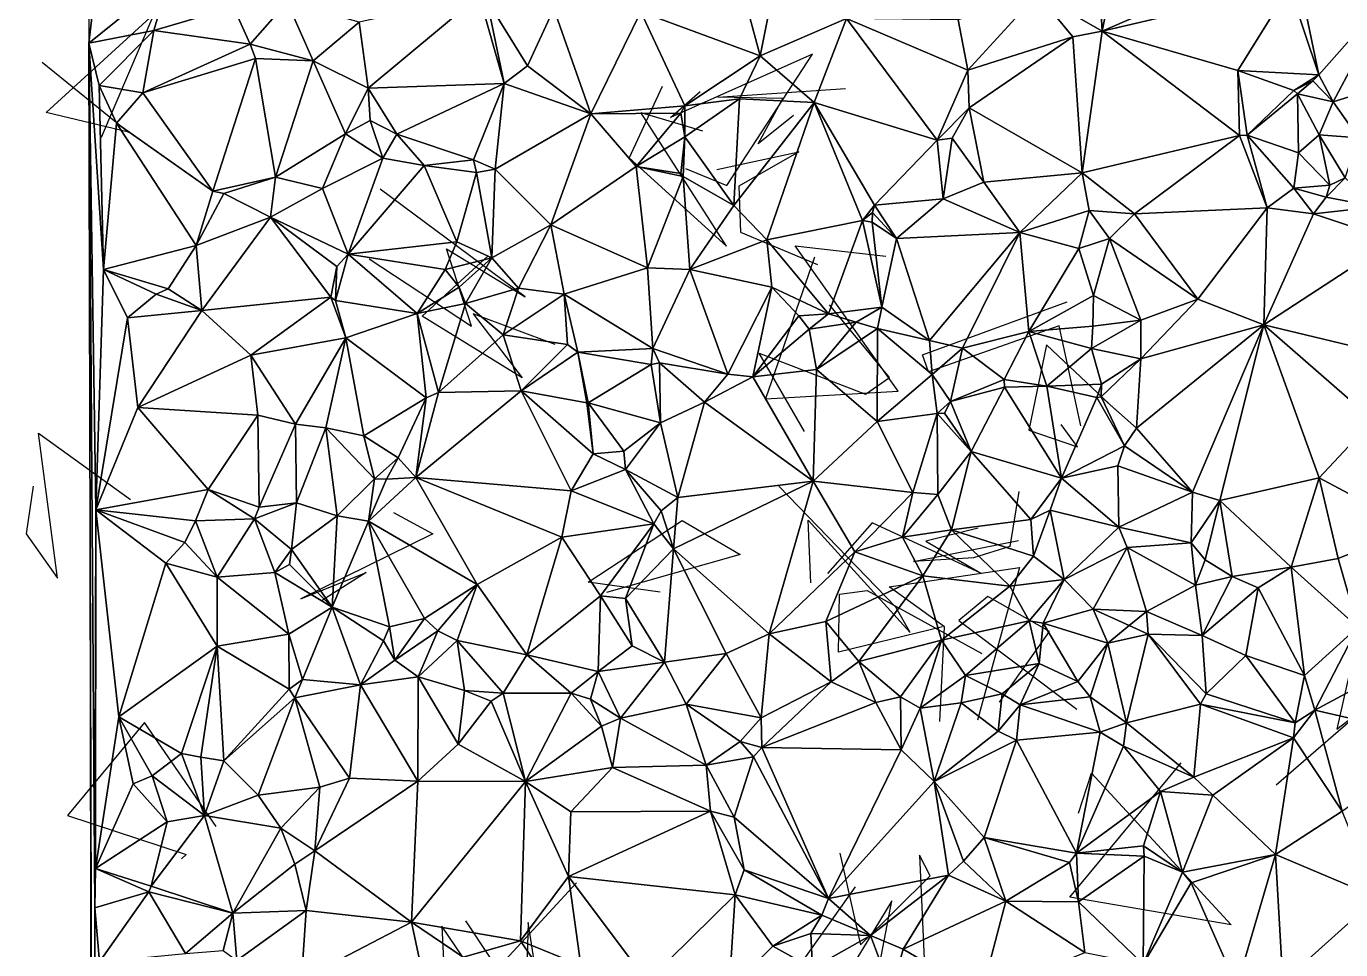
# Model space of a CAD drawing. Header units: metres. Extents: x -15.7 to 15.9, y -15.7 to 15.8.
# Drawn here: x -15.71 to -0.81, y -3.84 to 6.62 of the extents above; entities that cross this region are included whole.
import ezdxf

# ---------------------------------------------------------------- set-up
doc = ezdxf.new("R2010")
doc.units = ezdxf.units.M
doc.layers.add('CRACKS', color=1, linetype='Continuous')
doc.layers.add('STREET_MESH', color=7, linetype='Continuous')

msp = doc.modelspace()

# ---------------------------------------------------------------- linework, layer by layer
at = {"layer": 'CRACKS'}
for points in [[(-15.528, 6.218, 0.1), (-14.549, 5.426, 0.1), (-15.483, 5.649, 0.1), (-14.261, 6.762, 0.1), (-14.857, 5.365, 0.1)], [(-8.235, 5.013, 0.1), (-7.767, 4.82, 0.1), (-6.799, 6.31, 0.1), (-8.408, 5.59, 0.1), (-8.069, 5.886, 0.1)], [(-8.499, 5.941, 0.1), (-8.876, 5.134, 0.1), (-7.77, 4.132, 0.1), (-8.742, 5.647, 0.1), (-8.042, 5.44, 0.1)], [(-7.014, 5.615, 0.1), (-7.414, 5.291, 0.1), (-7.134, 5.805, 0.1), (-7.87, 5.82, 0.1), (-6.424, 5.92, 0.1)], [(-7.88, 5, 0.1), (-6.952, 5.202, 0.1), (-7.631, 4.811, 0.1), (-7.614, 4.293, 0.1), (-6.74, 3.926, 0.1)], [(-11.82, 3.988, 0.1), (-10.661, 3.225, 0.1), (-10.946, 4.104, 0.1), (-10.053, 3.559, 0.1), (-11.697, 4.78, 0.1)], [(-9.714, 3.02, 0.1), (-10.641, 3.365, 0.1), (-10.089, 2.643, 0.1), (-11.219, 3.34, 0.1), (-10.473, 4.025, 0.1)], [(-6.773, 4.008, 0.1), (-7.33, 2.403, 0.1), (-5.827, 2.491, 0.1), (-6.992, 4.137, 0.1), (-5.968, 4.021, 0.1)], [(-6.887, 2.035, 0.1), (-7.402, 2.92, 0.1), (-6.198, 2.457, 0.1), (-5.923, 2.647, 0.1), (-6.606, 3.47, 0.1)], [(-3.755, 2.096, 0.1), (-4.001, 3.231, 0.1), (-5.482, 2.709, 0.1), (-5.551, 2.901, 0.1), (-3.911, 3.502, 0.1)], [(-3.371, 2.285, 0.1), (-4.146, 3.014, 0.1), (-4.347, 2.05, 0.1), (-3.793, 1.859, 0.1), (-3.981, 2.111, 0.1)], [(-15.63, 1.415, 0.1), (-15.707, 0.876, 0.1), (-15.353, 0.373, 0.1), (-15.568, 2.014, 0.1), (-14.527, 1.264, 0.1)], [(-6.815, 0.321, 0.1), (-6.848, 1.03, 0.1), (-5.691, -0.244, 0.1), (-5.854, 0.043, 0.1), (-7.179, 1.415, 0.1)], [(-4.458, 1.352, 0.1), (-4.561, 0.732, 0.1), (-4.973, 0.603, 0.1), (-5.651, 0.56, 0.1), (-4.461, 0.798, 0.1)], [(-11.546, 1.117, 0.1), (-11.099, 0.874, 0.1), (-12.597, 0.139, 0.1), (-11.856, 0.436, 0.1), (-12.351, 0.122, 0.1)], [(-8.524, 0.212, 0.1), (-9.339, 0.327, 0.1), (-8.274, 1.026, 0.1), (-7.616, 0.64, 0.1), (-9.131, 0.21, 0.1)], [(-4.921, 0.939, 0.1), (-5.512, 0.792, 0.1), (-4.883, 0.426, 0.1), (-6.122, 0.998, 0.1), (-6.629, 0.425, 0.1)], [(-5.355, -1.25, 0.1), (-5.303, -0.178, 0.1), (-5.929, 0.273, 0.1), (-4.453, 0.494, 0.1), (-4.927, -1.237, 0.1)], [(-5.325, -0.181, 0.1), (-6.502, -0.467, 0.1), (-6.493, 0.189, 0.1), (-6.177, 0.234, 0.1), (-4.877, -0.48, 0.1)], [(-4.677, -1.031, 0.1), (-4.113, -0.233, 0.1), (-4.809, 0.166, 0.1), (-5.137, -0.107, 0.1), (-3.801, -1.112, 0.1)], [(-0.411, -2.435, 0.1), (-0.677, -0.551, 0.1), (-0.854, -1.337, 0.1), (-0.446, -1.026, 0.1), (-1.542, -1.974, 0.1)], [(-13.554, -2.443, 0.1), (-14.367, -1.264, 0.1), (-15.239, -2.318, 0.1), (-13.895, -2.76, 0.1), (-13.949, -2.807, 0.1)], [(-3.782, -2.29, 0.1), (-3.636, -1.837, 0.1), (-2.052, -3.557, 0.1), (-3.882, -3.24, 0.1), (-2.619, -1.721, 0.1)], [(-6.486, -2.743, 0.1), (-6.255, -3.783, 0.1), (-5.465, -3.001, 0.1), (-5.586, -2.765, 0.1), (-5.508, -4.445, 0.1)], [(-9.809, -4.88, 0.1), (-10.02, -3.528, 0.1), (-10.055, -4.692, 0.1), (-10.414, -4.099, 0.1), (-9.47, -3.079, 0.1)], [(-6.314, -3.125, 0.1), (-7.229, -4.414, 0.1), (-6.152, -4.605, 0.1), (-5.9, -3.282, 0.1), (-6.371, -4.062, 0.1)], [(-9.953, -5.113, 0.1), (-10.998, -3.569, 0.1), (-10.923, -5.111, 0.1), (-9.914, -4.734, 0.1), (-10.725, -3.511, 0.1)]]:
    msp.add_polyline3d(points, dxfattribs=at)
at = {"layer": 'STREET_MESH'}
for points in [[(-14.772, 8.362), (-14.992, 10.777), (-14.999, 6.432)], [(-14.088, 7.17), (-14.772, 8.362), (-14.999, 6.432)], [(-3.193, 8.158), (-3.583, 7.761), (-3.515, 6.567)], [(-1.445, 7.469), (-3.193, 8.158), (-3.515, 6.567)], [(-3.583, 7.761), (-4.248, 6.993), (-3.515, 6.567)], [(-1.391, 7.066), (-1.445, 7.469), (-3.515, 6.567)], [(-14.262, 6.577), (-14.088, 7.17), (-14.999, 6.432)], [(-14.262, 6.577), (-13.359, 6.842), (-14.088, 7.17)], [(-7.647, 7.245), (-8.743, 6.787), (-7.39, 6.29)], [(-7.214, 7.179), (-7.647, 7.245), (-7.39, 6.29)], [(-6.412, 6.712), (-7.214, 7.179), (-7.39, 6.29)], [(-1.059, 6.073), (-1.287, 7.168), (-1.391, 7.066)], [(-0.243, 6.999), (-1.287, 7.168), (-1.059, 6.073)], [(-1.979, 6.122), (-1.391, 7.066), (-3.515, 6.567)], [(-1.979, 6.122), (-1.059, 6.073), (-1.391, 7.066)], [(-12.751, 6.897), (-13.359, 6.842), (-13.168, 6.423)], [(-12.454, 6.231), (-12.751, 6.897), (-13.168, 6.423)], [(-11.933, 6.671), (-12.751, 6.897), (-12.454, 6.231)], [(-11.933, 6.671), (-11.833, 5.922), (-10.576, 6.972)], [(-11.833, 5.922), (-10.29, 5.975), (-10.576, 6.972)], [(-10.29, 5.975), (-10.489, 6.919), (-10.576, 6.972)], [(-9.727, 6.823), (-10.489, 6.919), (-10.027, 6.175)], [(-10.489, 6.919), (-10.29, 5.975), (-10.027, 6.175)], [(-5.148, 6.696), (-5.036, 6.127), (-4.248, 6.993)], [(-5.036, 6.127), (-3.846, 6.505), (-4.248, 6.993)], [(-4.248, 6.993), (-3.846, 6.505), (-3.515, 6.567)], [(-0.243, 6.999), (-1.059, 6.073), (-0.898, 5.767)], [(0.452, 6.191), (-0.243, 6.999), (-0.898, 5.767)], [(-13.359, 6.842), (-14.262, 6.577), (-13.168, 6.423)], [(-9.727, 6.823), (-10.027, 6.175), (-9.31, 5.633)], [(-8.743, 6.787), (-9.727, 6.823), (-9.31, 5.633)], [(-8.245, 5.723), (-8.743, 6.787), (-9.31, 5.633)], [(-8.743, 6.787), (-8.245, 5.723), (-7.39, 6.29)], [(-6.78, 5.759), (-6.412, 6.712), (-7.39, 6.29)], [(-6.412, 6.712), (-6.78, 5.759), (-5.386, 5.335)], [(-5.036, 6.127), (-6.412, 6.712), (-5.386, 5.335)], [(-5.036, 6.127), (-5.148, 6.696), (-6.412, 6.712)], [(-14.879, 5.954), (-14.262, 6.577), (-14.999, 6.432)], [(-14.262, 6.577), (-14.879, 5.954), (-14.387, 5.872)], [(-14.262, 6.577), (-14.387, 5.872), (-13.168, 6.423)], [(-11.833, 5.922), (-11.933, 6.671), (-12.454, 6.231)], [(-3.846, 6.505), (-3.741, 4.963), (-3.515, 6.567)], [(-3.741, 4.963), (-1.958, 5.387), (-3.515, 6.567)], [(-1.958, 5.387), (-1.979, 6.122), (-3.515, 6.567)], [(-14.93, -3.361), (-14.918, 1.148), (-14.999, 6.432)], [(-14.952, -10.479), (-14.93, -3.361), (-14.999, 6.432)], [(-14.959, -12.894), (-14.952, -10.479), (-14.999, 6.432)], [(-14.918, 1.148), (-14.833, 3.868), (-14.999, 6.432)], [(-14.833, 3.868), (-14.879, 5.954), (-14.999, 6.432)], [(-14.387, 5.872), (-13.109, 6.26), (-13.168, 6.423)], [(-13.109, 6.26), (-12.454, 6.231), (-13.168, 6.423)], [(-3.846, 6.505), (-5.036, 6.127), (-5.022, 5.702)], [(-3.741, 4.963), (-3.846, 6.505), (-5.022, 5.702)], [(-13.109, 6.26), (-14.387, 5.872), (-13.591, 4.757)], [(-12.883, 4.915), (-13.109, 6.26), (-13.591, 4.757)], [(-13.109, 6.26), (-12.883, 4.915), (-12.454, 6.231)], [(-8.245, 5.723), (-7.623, 5.803), (-7.39, 6.29)], [(-7.623, 5.803), (-6.78, 5.759), (-7.39, 6.29)], [(-12.883, 4.915), (-12.091, 5.405), (-12.454, 6.231)], [(-12.091, 5.405), (-11.833, 5.922), (-12.454, 6.231)], [(-10.027, 6.175), (-10.29, 5.975), (-9.31, 5.633)], [(-5.022, 5.702), (-5.036, 6.127), (-5.386, 5.335)], [(-1.059, 6.073), (-1.979, 6.122), (-1.342, 5.895)], [(-1.979, 6.122), (-1.873, 5.39), (-1.342, 5.895)], [(-1.958, 5.387), (-1.873, 5.39), (-1.979, 6.122)], [(-0.61, 5.36), (0.452, 6.191), (-0.898, 5.767)], [(-11.833, 5.922), (-11.509, 5.401), (-10.29, 5.975)], [(-11.509, 5.401), (-10.637, 5.112), (-10.29, 5.975)], [(-10.637, 5.112), (-10.394, 5.004), (-10.29, 5.975)], [(-10.29, 5.975), (-10.394, 5.004), (-9.31, 5.633)], [(-1.126, 6.006), (-1.059, 6.073), (-1.342, 5.895)], [(-1.302, 5.859), (-1.126, 6.006), (-1.342, 5.895)], [(-1.126, 6.006), (-1.302, 5.859), (-0.898, 5.767)], [(-1.059, 6.073), (-1.126, 6.006), (-0.898, 5.767)], [(-14.686, 5.528), (-14.879, 5.954), (-14.833, 3.868)], [(-14.879, 5.954), (-14.686, 5.528), (-14.387, 5.872)], [(-14.387, 5.872), (-14.686, 5.528), (-13.591, 4.757)], [(-11.833, 5.922), (-12.091, 5.405), (-11.811, 5.555)], [(-11.509, 5.401), (-11.833, 5.922), (-11.811, 5.555)], [(-1.873, 5.39), (-1.302, 5.859), (-1.342, 5.895)], [(-1.302, 5.859), (-1.873, 5.39), (-1.288, 5.191)], [(-1.056, 5.395), (-1.302, 5.859), (-1.288, 5.191)], [(-1.302, 5.859), (-1.056, 5.395), (-0.898, 5.767)], [(-8.288, 5.64), (-8.245, 5.723), (-9.31, 5.633)], [(-8.288, 5.64), (-8.244, 5.37), (-8.245, 5.723)], [(-8.244, 5.37), (-7.623, 5.803), (-8.245, 5.723)], [(-7.623, 5.803), (-8.244, 5.37), (-7.687, 4.592)], [(-6.78, 5.759), (-7.623, 5.803), (-7.687, 4.592)], [(-7.315, 4.205), (-6.78, 5.759), (-7.687, 4.592)], [(-6.232, 4.425), (-6.78, 5.759), (-7.315, 4.205)], [(-6.78, 5.759), (-6.095, 4.596), (-5.386, 5.335)], [(-6.232, 4.425), (-6.095, 4.596), (-6.78, 5.759)], [(-5.215, 5.356), (-5.022, 5.702), (-5.386, 5.335)], [(-5.215, 5.356), (-4.854, 4.857), (-5.022, 5.702)], [(-4.854, 4.857), (-3.741, 4.963), (-5.022, 5.702)], [(-1.056, 5.395), (-0.61, 5.36), (-0.898, 5.767)], [(-13.781, 4.139), (-14.686, 5.528), (-14.833, 3.868)], [(-14.686, 5.528), (-13.781, 4.139), (-13.591, 4.757)], [(-12.091, 5.405), (-11.666, 5.131), (-11.811, 5.555)], [(-11.666, 5.131), (-11.509, 5.401), (-11.811, 5.555)], [(-10.394, 5.004), (-9.762, 4.374), (-9.31, 5.633)], [(-9.762, 4.374), (-8.797, 5.036), (-9.31, 5.633)], [(-8.797, 5.036), (-8.288, 5.64), (-9.31, 5.633)], [(-8.244, 5.37), (-8.288, 5.64), (-8.797, 5.036)], [(-12.883, 4.915), (-12.35, 4.785), (-12.091, 5.405)], [(-12.091, 5.405), (-12.35, 4.785), (-11.666, 5.131)], [(-11.198, 5.048), (-11.509, 5.401), (-11.666, 5.131)], [(-11.198, 5.048), (-10.637, 5.112), (-11.509, 5.401)], [(-8.244, 5.37), (-8.797, 5.036), (-8.291, 4.958)], [(-8.261, 4.923), (-8.244, 5.37), (-8.291, 4.958)], [(-8.244, 5.37), (-8.261, 4.923), (-7.687, 4.592)], [(-1.958, 5.387), (-3.741, 4.963), (-3.149, 4.501)], [(-1.958, 5.387), (-3.149, 4.501), (-1.646, 4.568)], [(-1.873, 5.39), (-1.958, 5.387), (-1.646, 4.568)], [(-1.873, 5.39), (-1.646, 4.568), (-1.343, 4.791)], [(-1.873, 5.39), (-1.343, 4.791), (-1.288, 5.191)], [(-0.935, 4.823), (-1.056, 5.395), (-1.288, 5.191)], [(-1.056, 5.395), (-0.935, 4.823), (-0.759, 4.906)], [(-0.61, 5.36), (-1.056, 5.395), (-0.759, 4.906)], [(-6.095, 4.596), (-5.316, 4.669), (-5.386, 5.335)], [(-5.316, 4.669), (-5.215, 5.356), (-5.386, 5.335)], [(-4.854, 4.857), (-5.215, 5.356), (-5.316, 4.669)], [(-12.35, 4.785), (-12.058, 4.041), (-11.666, 5.131)], [(-12.058, 4.041), (-11.198, 5.048), (-11.666, 5.131)], [(-10.605, 4.969), (-10.637, 5.112), (-11.198, 5.048)], [(-10.605, 4.969), (-10.394, 5.004), (-10.637, 5.112)], [(-1.343, 4.791), (-0.935, 4.823), (-1.288, 5.191)], [(-10.827, 4.183), (-11.198, 5.048), (-12.058, 4.041)], [(-10.605, 4.969), (-11.198, 5.048), (-10.827, 4.183)], [(-10.431, 4.001), (-10.605, 4.969), (-10.827, 4.183)], [(-10.394, 5.004), (-10.605, 4.969), (-10.431, 4.001)], [(-10.394, 5.004), (-10.431, 4.001), (-9.762, 4.374)], [(-8.667, 3.886), (-8.797, 5.036), (-9.762, 4.374)], [(-8.797, 5.036), (-8.261, 4.923), (-8.291, 4.958)], [(-8.667, 3.886), (-8.261, 4.923), (-8.797, 5.036)], [(-8.261, 4.923), (-8.667, 3.886), (-8.189, 3.868)], [(-8.261, 4.923), (-8.189, 3.868), (-7.687, 4.592)], [(-4.448, 4.289), (-3.741, 4.963), (-4.854, 4.857)], [(-4.448, 4.289), (-3.663, 4.539), (-3.741, 4.963)], [(-3.741, 4.963), (-3.663, 4.539), (-3.149, 4.501)], [(-13.47, 4.728), (-12.883, 4.915), (-13.591, 4.757)], [(-12.883, 4.915), (-13.47, 4.728), (-12.941, 4.463)], [(-12.35, 4.785), (-12.883, 4.915), (-12.941, 4.463)], [(-12.058, 4.041), (-12.35, 4.785), (-12.941, 4.463)], [(-4.448, 4.289), (-4.854, 4.857), (-5.316, 4.669)], [(-1.646, 4.568), (-1.119, 4.501), (-1.343, 4.791)], [(-0.976, 4.688), (-0.935, 4.823), (-1.343, 4.791)], [(-1.119, 4.501), (-0.976, 4.688), (-1.343, 4.791)], [(-0.759, 4.906), (-0.976, 4.688), (-0.405, 4.58)], [(-0.935, 4.823), (-0.976, 4.688), (-0.759, 4.906)], [(-13.781, 4.139), (-13.47, 4.728), (-13.591, 4.757)], [(-13.47, 4.728), (-13.781, 4.139), (-12.941, 4.463)], [(-5.316, 4.669), (-6.095, 4.596), (-5.845, 4.221)], [(-4.448, 4.289), (-5.316, 4.669), (-5.845, 4.221)], [(-0.976, 4.688), (-1.119, 4.501), (-0.405, 4.58)], [(-8.189, 3.868), (-7.315, 4.205), (-7.687, 4.592)], [(-6.119, 4.515), (-6.095, 4.596), (-6.232, 4.425)], [(-6.121, 4.405), (-6.119, 4.515), (-6.232, 4.425)], [(-6.119, 4.515), (-6.121, 4.405), (-5.845, 4.221)], [(-6.095, 4.596), (-6.119, 4.515), (-5.845, 4.221)], [(-3.663, 4.539), (-4.448, 4.289), (-3.779, 4.107)], [(-3.431, 4.22), (-3.663, 4.539), (-3.779, 4.107)], [(-3.663, 4.539), (-3.431, 4.22), (-3.149, 4.501)], [(-3.149, 4.501), (-3.431, 4.22), (-2.432, 3.533)], [(-1.646, 4.568), (-3.149, 4.501), (-2.432, 3.533)], [(-1.646, 4.568), (-2.432, 3.533), (-1.682, 3.242)], [(-1.119, 4.501), (-1.646, 4.568), (-1.682, 3.242)], [(-0.218, 4.197), (-1.119, 4.501), (-1.682, 3.242)], [(-1.119, 4.501), (-0.218, 4.197), (-0.405, 4.58)], [(-13.781, 4.139), (-13.719, 3.405), (-12.941, 4.463)], [(-13.719, 3.405), (-12.256, 3.555), (-12.941, 4.463)], [(-12.256, 3.555), (-12.188, 3.902), (-12.941, 4.463)], [(-12.188, 3.902), (-12.058, 4.041), (-12.941, 4.463)], [(-10.431, 4.001), (-10.13, 3.657), (-9.762, 4.374)], [(-10.13, 3.657), (-9.613, 3.59), (-9.762, 4.374)], [(-9.613, 3.59), (-8.667, 3.886), (-9.762, 4.374)], [(-6.232, 4.425), (-7.315, 4.205), (-6.617, 3.365)], [(-6.013, 3.443), (-6.232, 4.425), (-6.617, 3.365)], [(-6.013, 3.443), (-6.121, 4.405), (-6.232, 4.425)], [(-6.121, 4.405), (-6.013, 3.443), (-5.845, 4.221)], [(-10.961, 3.867), (-10.827, 4.183), (-12.058, 4.041)], [(-10.961, 3.867), (-10.431, 4.001), (-10.827, 4.183)], [(-7.257, 3.668), (-7.315, 4.205), (-8.189, 3.868)], [(-7.315, 4.205), (-7.257, 3.668), (-6.617, 3.365)], [(-5.845, 4.221), (-6.013, 3.443), (-5.472, 3.063)], [(-4.448, 4.289), (-5.845, 4.221), (-5.472, 3.063)], [(-5.098, 2.977), (-4.448, 4.289), (-5.472, 3.063)], [(-4.345, 3.167), (-4.448, 4.289), (-5.098, 2.977)], [(-4.448, 4.289), (-4.345, 3.167), (-3.779, 4.107)], [(-3.613, 3.574), (-3.431, 4.22), (-3.779, 4.107)], [(-3.431, 4.22), (-3.613, 3.574), (-3.077, 3.296)], [(-3.431, 4.22), (-3.077, 3.296), (-2.432, 3.533)], [(-0.234, 2.894), (-0.218, 4.197), (-1.682, 3.242)], [(-14.099, 3.65), (-13.781, 4.139), (-14.833, 3.868)], [(-13.719, 3.405), (-13.781, 4.139), (-14.099, 3.65)], [(-11.277, 3.372), (-12.058, 4.041), (-12.204, 3.517)], [(-12.058, 4.041), (-12.188, 3.902), (-12.204, 3.517)], [(-10.961, 3.867), (-12.058, 4.041), (-11.277, 3.372)], [(-4.345, 3.167), (-3.613, 3.574), (-3.779, 4.107)], [(-12.188, 3.902), (-12.256, 3.555), (-12.204, 3.517)], [(-10.802, 3.668), (-10.431, 4.001), (-10.961, 3.867)], [(-10.431, 4.001), (-10.802, 3.668), (-10.73, 3.483)], [(-10.431, 4.001), (-10.73, 3.483), (-10.13, 3.657)], [(-8.667, 3.886), (-9.613, 3.59), (-8.607, 2.973)], [(-8.189, 3.868), (-8.667, 3.886), (-8.607, 2.973)], [(-14.559, 3.32), (-14.833, 3.868), (-14.918, 1.148)], [(-14.234, 3.588), (-14.099, 3.65), (-14.833, 3.868)], [(-14.559, 3.32), (-14.234, 3.588), (-14.833, 3.868)], [(-10.802, 3.668), (-10.961, 3.867), (-11.277, 3.372)], [(-7.758, 2.683), (-8.189, 3.868), (-8.607, 2.973)], [(-7.758, 2.683), (-7.257, 3.668), (-8.189, 3.868)], [(-14.234, 3.588), (-14.559, 3.32), (-13.719, 3.405)], [(-14.234, 3.588), (-13.719, 3.405), (-14.099, 3.65)], [(-10.73, 3.483), (-10.802, 3.668), (-11.277, 3.372)], [(-10.13, 3.657), (-10.73, 3.483), (-10.302, 3.13)], [(-9.613, 3.59), (-10.13, 3.657), (-10.302, 3.13)], [(-9.573, 3.019), (-9.613, 3.59), (-10.302, 3.13)], [(-9.613, 3.59), (-9.458, 2.933), (-8.607, 2.973)], [(-9.573, 3.019), (-9.458, 2.933), (-9.613, 3.59)], [(-7.257, 3.668), (-7.758, 2.683), (-7.472, 2.654)], [(-6.953, 3.344), (-7.257, 3.668), (-7.472, 2.654)], [(-7.257, 3.668), (-6.953, 3.344), (-6.617, 3.365)], [(-12.256, 3.555), (-13.719, 3.405), (-13.162, 2.898)], [(-12.087, 3.093), (-12.256, 3.555), (-13.162, 2.898)], [(-12.256, 3.555), (-12.087, 3.093), (-12.204, 3.517)], [(-12.087, 3.093), (-11.277, 3.372), (-12.204, 3.517)], [(-11.034, 2.476), (-10.73, 3.483), (-11.277, 3.372)], [(-10.73, 3.483), (-11.034, 2.476), (-10.302, 3.13)], [(-6.302, 3.273), (-6.013, 3.443), (-6.617, 3.365)], [(-6.013, 3.443), (-6.302, 3.273), (-6.062, 3.2)], [(-6.013, 3.443), (-6.062, 3.2), (-5.472, 3.063)], [(-3.613, 3.574), (-4.345, 3.167), (-3.621, 3.228)], [(-3.077, 3.296), (-3.613, 3.574), (-3.621, 3.228)], [(-2.432, 3.533), (-3.078, 2.855), (-1.682, 3.242)], [(-2.432, 3.533), (-3.077, 3.296), (-3.078, 2.855)], [(-14.444, 2.307), (-14.559, 3.32), (-14.918, 1.148)], [(-13.719, 3.405), (-14.559, 3.32), (-14.444, 2.307)], [(-13.719, 3.405), (-14.444, 2.307), (-13.162, 2.898)], [(-11.277, 3.372), (-12.087, 3.093), (-11.176, 2.416)], [(-11.034, 2.476), (-11.277, 3.372), (-11.176, 2.416)], [(-6.835, 3.193), (-6.953, 3.344), (-7.472, 2.654)], [(-6.953, 3.344), (-6.835, 3.193), (-6.617, 3.365)], [(-6.835, 3.193), (-6.302, 3.273), (-6.617, 3.365)], [(-3.077, 3.296), (-3.637, 2.975), (-3.078, 2.855)], [(-3.637, 2.975), (-3.077, 3.296), (-3.621, 3.228)], [(-11.034, 2.476), (-10.097, 2.495), (-10.302, 3.13)], [(-10.097, 2.495), (-9.573, 3.019), (-10.302, 3.13)], [(-6.752, 2.735), (-6.835, 3.193), (-7.472, 2.654)], [(-6.302, 3.273), (-6.835, 3.193), (-6.752, 2.735)], [(-6.302, 3.273), (-6.752, 2.735), (-6.062, 3.2)], [(-6.062, 3.2), (-6.752, 2.735), (-6.065, 2.147)], [(-5.44, 2.678), (-6.062, 3.2), (-6.065, 2.147)], [(-6.062, 3.2), (-5.44, 2.678), (-5.472, 3.063)], [(-4.345, 3.167), (-5.098, 2.977), (-4.625, 2.624)], [(-4.14, 2.546), (-4.345, 3.167), (-4.625, 2.624)], [(-4.345, 3.167), (-3.637, 2.975), (-3.621, 3.228)], [(-3.637, 2.975), (-4.345, 3.167), (-4.14, 2.546)], [(-2.491, 1.347), (-1.682, 3.242), (-3.125, 2.07)], [(-1.682, 3.242), (-3.078, 2.855), (-3.125, 2.07)], [(-2.491, 1.347), (-2.182, 1.253), (-1.682, 3.242)], [(-1.682, 3.242), (-2.182, 1.253), (-1.055, 1.51)], [(-0.445, 2.161), (-1.682, 3.242), (-1.055, 1.51)], [(-0.445, 2.161), (-0.234, 2.894), (-1.682, 3.242)], [(-12.655, 2.116), (-12.087, 3.093), (-13.162, 2.898)], [(-12.087, 3.093), (-12.655, 2.116), (-12.314, 2.076)], [(-11.881, 1.983), (-12.087, 3.093), (-12.314, 2.076)], [(-12.087, 3.093), (-11.881, 1.983), (-11.176, 2.416)], [(-9.458, 2.933), (-9.573, 3.019), (-10.097, 2.495)], [(-5.44, 2.678), (-5.098, 2.977), (-5.472, 3.063)], [(-14.444, 2.307), (-13.082, 2.218), (-13.162, 2.898)], [(-13.082, 2.218), (-12.655, 2.116), (-13.162, 2.898)], [(-9.353, 2.36), (-9.458, 2.933), (-10.097, 2.495)], [(-9.458, 2.933), (-8.627, 2.794), (-8.607, 2.973)], [(-9.458, 2.933), (-9.338, 2.358), (-8.627, 2.794)], [(-9.338, 2.358), (-9.458, 2.933), (-9.353, 2.36)], [(-8.627, 2.794), (-8.532, 2.813), (-8.607, 2.973)], [(-8.532, 2.813), (-7.758, 2.683), (-8.607, 2.973)], [(-5.44, 2.678), (-5.233, 2.375), (-5.098, 2.977)], [(-5.098, 2.977), (-5.233, 2.375), (-4.625, 2.624)], [(-3.522, 2.569), (-3.637, 2.975), (-4.14, 2.546)], [(-3.637, 2.975), (-3.522, 2.569), (-3.078, 2.855)], [(-3.078, 2.855), (-3.526, 2.425), (-3.125, 2.07)], [(-3.522, 2.569), (-3.526, 2.425), (-3.078, 2.855)], [(-8.627, 2.794), (-9.338, 2.358), (-8.52, 2.133)], [(-8.532, 2.813), (-8.627, 2.794), (-8.52, 2.133)], [(-7.758, 2.683), (-8.532, 2.813), (-8.022, 2.367)], [(-8.532, 2.813), (-8.52, 2.133), (-8.022, 2.367)], [(-7.758, 2.683), (-8.022, 2.367), (-7.472, 2.654)], [(-6.788, 1.47), (-6.752, 2.735), (-7.472, 2.654)], [(-6.752, 2.735), (-6.788, 1.47), (-6.065, 2.147)], [(-8.022, 2.367), (-6.788, 1.47), (-7.472, 2.654)], [(-5.386, 2.239), (-5.44, 2.678), (-6.065, 2.147)], [(-5.233, 2.375), (-5.44, 2.678), (-5.386, 2.239)], [(-5.233, 2.375), (-4.62, 2.535), (-4.625, 2.624)], [(-4.62, 2.535), (-5.233, 2.375), (-4.998, 1.808)], [(-3.977, 1.506), (-4.62, 2.535), (-4.998, 1.808)], [(-4.62, 2.535), (-4.14, 2.546), (-4.625, 2.624)], [(-4.62, 2.535), (-3.977, 1.506), (-4.14, 2.546)], [(-3.574, 2.42), (-3.522, 2.569), (-4.14, 2.546)], [(-3.977, 1.506), (-3.574, 2.42), (-4.14, 2.546)], [(-3.574, 2.42), (-3.526, 2.425), (-3.522, 2.569)], [(-11.881, 1.983), (-11.494, 1.734), (-11.176, 2.416)], [(-11.494, 1.734), (-11.294, 1.514), (-11.176, 2.416)], [(-11.294, 1.514), (-9.532, 1.36), (-10.097, 2.495)], [(-11.034, 2.476), (-11.294, 1.514), (-10.097, 2.495)], [(-11.294, 1.514), (-11.034, 2.476), (-11.176, 2.416)], [(-9.532, 1.36), (-9.283, 1.78), (-10.097, 2.495)], [(-9.283, 1.78), (-9.353, 2.36), (-10.097, 2.495)], [(-3.261, 1.873), (-3.574, 2.42), (-3.977, 1.506)], [(-3.526, 2.425), (-3.574, 2.42), (-3.261, 1.873)], [(-3.526, 2.425), (-3.261, 1.873), (-3.125, 2.07)], [(-13.645, 1.375), (-14.444, 2.307), (-14.918, 1.148)], [(-14.444, 2.307), (-13.645, 1.375), (-13.082, 2.218)], [(-9.338, 2.358), (-9.353, 2.36), (-9.283, 1.78)], [(-8.52, 2.133), (-9.338, 2.358), (-8.936, 1.81)], [(-9.338, 2.358), (-9.283, 1.78), (-8.936, 1.81)], [(-8.022, 2.367), (-8.52, 2.133), (-8.323, 1.285)], [(-6.788, 1.47), (-8.022, 2.367), (-8.323, 1.285)], [(-5.661, 1.341), (-5.386, 2.239), (-6.065, 2.147)], [(-5.661, 1.341), (-5.375, 1.321), (-5.386, 2.239)], [(-5.302, 2.24), (-5.233, 2.375), (-5.386, 2.239)], [(-5.302, 2.24), (-5.386, 2.239), (-4.998, 1.808)], [(-5.386, 2.239), (-5.375, 1.321), (-4.998, 1.808)], [(-5.233, 2.375), (-5.302, 2.24), (-4.998, 1.808)], [(-13.645, 1.375), (-13.069, 1.175), (-13.082, 2.218)], [(-13.069, 1.175), (-12.655, 2.116), (-13.082, 2.218)], [(-12.655, 2.116), (-13.069, 1.175), (-12.645, 1.226)], [(-12.314, 2.076), (-12.655, 2.116), (-12.645, 1.226)], [(-8.917, 1.604), (-8.52, 2.133), (-8.936, 1.81)], [(-8.52, 2.133), (-8.917, 1.604), (-8.323, 1.285)], [(-6.788, 1.47), (-5.661, 1.341), (-6.065, 2.147)], [(0.014, 0.94), (-0.445, 2.161), (-1.055, 1.51)], [(-12.184, 1.079), (-12.314, 2.076), (-12.645, 1.226)], [(-11.761, 1.496), (-12.314, 2.076), (-12.184, 1.079)], [(-11.761, 1.496), (-11.881, 1.983), (-12.314, 2.076)], [(-11.761, 1.496), (-11.494, 1.734), (-11.881, 1.983)], [(-3.261, 1.873), (-2.491, 1.347), (-3.125, 2.07)], [(-9.283, 1.78), (-8.917, 1.604), (-8.936, 1.81)], [(-5.375, 1.321), (-5.221, 0.921), (-4.998, 1.808)], [(-5.221, 0.921), (-4.324, 1.038), (-4.998, 1.808)], [(-4.324, 1.038), (-3.977, 1.506), (-4.998, 1.808)], [(-3.338, 1.644), (-3.261, 1.873), (-3.977, 1.506)], [(-3.261, 1.873), (-3.338, 1.644), (-2.491, 1.347)], [(-11.625, 1.493), (-11.494, 1.734), (-11.761, 1.496)], [(-11.494, 1.734), (-11.625, 1.493), (-11.294, 1.514)], [(-8.917, 1.604), (-9.283, 1.78), (-9.532, 1.36)], [(-3.338, 1.644), (-3.977, 1.506), (-3.327, 0.949)], [(-2.491, 1.347), (-3.338, 1.644), (-3.327, 0.949)], [(-11.827, 1.016), (-11.761, 1.496), (-12.184, 1.079)], [(-11.827, 1.016), (-10.596, 0.299), (-11.294, 1.514)], [(-11.625, 1.493), (-11.827, 1.016), (-11.294, 1.514)], [(-11.625, 1.493), (-11.761, 1.496), (-11.827, 1.016)], [(-9.532, 1.36), (-11.294, 1.514), (-9.638, 0.837)], [(-11.294, 1.514), (-10.596, 0.299), (-9.638, 0.837)], [(-8.917, 1.604), (-9.532, 1.36), (-8.594, 0.988)], [(-8.511, 1.134), (-8.917, 1.604), (-8.594, 0.988)], [(-8.917, 1.604), (-8.511, 1.134), (-8.323, 1.285)], [(-4.324, 1.038), (-4.105, 1.142), (-3.977, 1.506)], [(-3.977, 1.506), (-4.105, 1.142), (-3.327, 0.949)], [(-2.182, 1.253), (-1.374, 0.496), (-1.055, 1.51)], [(-1.374, 0.496), (-0.84, 0.596), (-1.055, 1.51)], [(-0.84, 0.596), (0.014, 0.94), (-1.055, 1.51)], [(-13.788, 1.021), (-13.645, 1.375), (-14.918, 1.148)], [(-13.788, 1.021), (-13.122, 1.043), (-13.645, 1.375)], [(-13.122, 1.043), (-13.069, 1.175), (-13.645, 1.375)], [(-8.594, 0.988), (-9.532, 1.36), (-9.638, 0.837)], [(-6.788, 1.47), (-8.323, 1.285), (-8.372, 0.706)], [(-7.29, -0.259), (-6.788, 1.47), (-8.372, 0.706)], [(-6.788, 1.47), (-7.29, -0.259), (-6.317, 0.672)], [(-5.661, 1.341), (-6.788, 1.47), (-6.317, 0.672)], [(-5.776, 0.838), (-5.661, 1.341), (-6.317, 0.672)], [(-5.375, 1.321), (-5.661, 1.341), (-5.776, 0.838)], [(-2.491, 1.347), (-3.327, 0.949), (-2.505, 0.772)], [(-2.182, 1.253), (-2.491, 1.347), (-2.505, 0.772)], [(-13.069, 1.175), (-13.122, 1.043), (-12.645, 1.226)], [(-13.122, 1.043), (-12.703, 0.697), (-12.645, 1.226)], [(-12.703, 0.697), (-12.184, 1.079), (-12.645, 1.226)], [(-8.323, 1.285), (-8.511, 1.134), (-8.372, 0.706)], [(-5.221, 0.921), (-5.375, 1.321), (-5.776, 0.838)], [(-2.347, 0.579), (-2.182, 1.253), (-2.505, 0.772)], [(-2.347, 0.579), (-2.041, 0.392), (-2.182, 1.253)], [(-2.041, 0.392), (-1.374, 0.496), (-2.182, 1.253)], [(-14.921, -2.917), (-14.918, 1.148), (-14.93, -3.361)], [(-14.921, -2.917), (-14.657, -1.197), (-14.918, 1.148)], [(-14.657, -1.197), (-14.127, 0.543), (-14.918, 1.148)], [(-14.127, 0.543), (-13.911, 0.775), (-14.918, 1.148)], [(-13.911, 0.775), (-13.788, 1.021), (-14.918, 1.148)], [(-13.122, 1.043), (-13.788, 1.021), (-13.543, 0.385)], [(-12.89, 0.437), (-13.122, 1.043), (-13.543, 0.385)], [(-12.703, 0.697), (-13.122, 1.043), (-12.89, 0.437)], [(-12.703, 0.697), (-12.239, 0.043), (-12.184, 1.079)], [(-12.239, 0.043), (-11.827, 1.016), (-12.184, 1.079)], [(-8.511, 1.134), (-8.594, 0.988), (-8.372, 0.706)], [(-4.105, 1.142), (-4.324, 1.038), (-4.291, 0.622)], [(-3.947, 0.356), (-4.105, 1.142), (-4.291, 0.622)], [(-4.105, 1.142), (-3.947, 0.356), (-3.327, 0.949)], [(-13.543, 0.385), (-13.788, 1.021), (-13.911, 0.775)], [(-11.592, -0.179), (-11.827, 1.016), (-12.239, 0.043)], [(-10.596, 0.299), (-11.827, 1.016), (-11.194, -0.083)], [(-11.827, 1.016), (-11.592, -0.179), (-11.194, -0.083)], [(-8.594, 0.988), (-9.638, 0.837), (-9.199, 0.173)], [(-8.918, 0.143), (-8.594, 0.988), (-9.199, 0.173)], [(-8.594, 0.988), (-8.918, 0.143), (-8.372, 0.706)], [(-5.546, 0.399), (-5.221, 0.921), (-5.776, 0.838)], [(-5.221, 0.921), (-5.546, 0.399), (-4.561, 0.28)], [(-4.324, 1.038), (-5.221, 0.921), (-4.291, 0.622)], [(-5.221, 0.921), (-4.561, 0.28), (-4.291, 0.622)], [(-3.947, 0.356), (-3.233, 0.719), (-3.327, 0.949)], [(-3.327, 0.949), (-3.233, 0.719), (-2.505, 0.772)], [(0.014, 0.94), (-0.84, 0.596), (-0.616, -0.182)], [(-14.127, 0.543), (-13.543, 0.385), (-13.911, 0.775)], [(-10.596, 0.299), (-10.035, -0.498), (-9.638, 0.837)], [(-9.638, 0.837), (-10.035, -0.498), (-9.199, 0.173)], [(-5.546, 0.399), (-5.776, 0.838), (-6.317, 0.672)], [(-3.233, 0.719), (-2.455, 0.294), (-2.505, 0.772)], [(-2.455, 0.294), (-2.347, 0.579), (-2.505, 0.772)], [(-12.703, 0.697), (-12.89, 0.437), (-12.723, 0.528)], [(-12.703, 0.697), (-12.723, 0.528), (-12.239, 0.043)], [(-8.918, 0.143), (-8.473, -0.581), (-8.372, 0.706)], [(-8.473, -0.581), (-7.776, -0.481), (-8.372, 0.706)], [(-7.776, -0.481), (-7.29, -0.259), (-8.372, 0.706)], [(-7.29, -0.259), (-6.647, -0.12), (-6.317, 0.672)], [(-6.647, -0.12), (-5.546, 0.399), (-6.317, 0.672)], [(-4.561, 0.28), (-3.947, 0.356), (-4.291, 0.622)], [(-3.233, 0.719), (-3.947, 0.356), (-3.618, 0.021)], [(-3.012, -0.005), (-3.233, 0.719), (-3.618, 0.021)], [(-2.455, 0.294), (-3.233, 0.719), (-3.012, -0.005)], [(-0.84, 0.596), (-1.374, 0.496), (-0.616, -0.182)], [(-14.127, 0.543), (-14.657, -1.197), (-13.542, -0.4)], [(-13.543, 0.385), (-14.127, 0.543), (-13.542, -0.4)], [(-12.723, 0.528), (-12.89, 0.437), (-12.239, 0.043)], [(-2.455, 0.294), (-2.041, 0.392), (-2.347, 0.579)], [(-1.374, 0.496), (-2.041, 0.392), (-1.747, 0.262)], [(-1.374, 0.496), (-1.747, 0.262), (-1.221, -0.729)], [(-1.374, 0.496), (-1.221, -0.729), (-0.616, -0.182)], [(-12.89, 0.437), (-13.543, 0.385), (-12.732, -0.264)], [(-12.732, -0.264), (-13.543, 0.385), (-13.542, -0.4)], [(-12.89, 0.437), (-12.732, -0.264), (-12.239, 0.043)], [(-11.044, -0.226), (-10.596, 0.299), (-11.194, -0.083)], [(-10.596, 0.299), (-11.044, -0.226), (-10.824, -0.335)], [(-10.035, -0.498), (-10.596, 0.299), (-10.824, -0.335)], [(-6.273, -0.572), (-5.546, 0.399), (-6.647, -0.12)], [(-5.335, -0.331), (-5.546, 0.399), (-6.273, -0.572)], [(-5.546, 0.399), (-5.335, -0.331), (-4.561, 0.28)], [(-4.34, -0.112), (-3.947, 0.356), (-4.561, 0.28)], [(-4.34, -0.112), (-4.183, -0.138), (-3.947, 0.356)], [(-3.947, 0.356), (-4.183, -0.138), (-3.618, 0.021)], [(-2.041, 0.392), (-2.455, 0.294), (-2.382, -0.276)], [(-1.747, 0.262), (-2.041, 0.392), (-2.382, -0.276)], [(-10.035, -0.498), (-9.225, -0.684), (-9.199, 0.173)], [(-9.225, -0.684), (-8.84, -0.396), (-9.199, 0.173)], [(-8.84, -0.396), (-8.918, 0.143), (-9.199, 0.173)], [(-5.335, -0.331), (-4.34, -0.112), (-4.561, 0.28)], [(-2.382, -0.276), (-2.455, 0.294), (-3.012, -0.005)], [(-1.887, -0.503), (-1.747, 0.262), (-2.382, -0.276)], [(-1.747, 0.262), (-1.887, -0.503), (-1.221, -0.729)], [(-12.732, -0.264), (-12.576, -0.775), (-12.239, 0.043)], [(-12.576, -0.775), (-11.92, -0.837), (-12.239, 0.043)], [(-11.92, -0.837), (-11.659, -0.339), (-12.239, 0.043)], [(-11.659, -0.339), (-11.592, -0.179), (-12.239, 0.043)], [(-8.473, -0.581), (-8.918, 0.143), (-8.84, -0.396)], [(-4.183, -0.138), (-3.45, -0.365), (-3.618, 0.021)], [(-3.207, -0.166), (-3.012, -0.005), (-3.618, 0.021)], [(-3.45, -0.365), (-3.207, -0.166), (-3.618, 0.021)], [(-11.592, -0.179), (-11.53, -0.557), (-11.194, -0.083)], [(-11.53, -0.557), (-11.044, -0.226), (-11.194, -0.083)], [(-7.29, -0.259), (-6.585, -0.802), (-6.647, -0.12)], [(-6.585, -0.802), (-6.273, -0.572), (-6.647, -0.12)], [(-5.335, -0.331), (-5.064, -0.729), (-4.34, -0.112)], [(-5.064, -0.729), (-4.229, -0.596), (-4.34, -0.112)], [(-4.229, -0.596), (-4.183, -0.138), (-4.34, -0.112)], [(-4.183, -0.138), (-4.229, -0.596), (-3.792, -0.799)], [(-3.45, -0.365), (-4.183, -0.138), (-3.792, -0.799)], [(-3.207, -0.166), (-2.993, -0.264), (-3.012, -0.005)], [(-2.993, -0.264), (-2.382, -0.276), (-3.012, -0.005)], [(-12.727, -0.887), (-12.732, -0.264), (-13.542, -0.4)], [(-12.576, -0.775), (-12.732, -0.264), (-12.727, -0.887)], [(-11.53, -0.557), (-11.592, -0.179), (-11.659, -0.339)], [(-11.267, -0.746), (-11.044, -0.226), (-11.53, -0.557)], [(-11.044, -0.226), (-11.267, -0.746), (-10.824, -0.335)], [(-7.378, -1.209), (-7.29, -0.259), (-7.776, -0.481)], [(-7.378, -1.209), (-6.585, -0.802), (-7.29, -0.259)], [(-3.45, -0.365), (-2.993, -0.264), (-3.207, -0.166)], [(-3.45, -0.365), (-3.24, -1.268), (-2.993, -0.264)], [(-2.993, -0.264), (-3.24, -1.268), (-2.401, -1.057)], [(-2.993, -0.264), (-2.401, -1.057), (-2.335, -0.939)], [(-2.382, -0.276), (-2.993, -0.264), (-2.335, -0.939)], [(-1.887, -0.503), (-2.382, -0.276), (-2.335, -0.939)], [(-1.221, -0.729), (-1.104, -1.122), (-0.616, -0.182)], [(-0.616, -0.182), (-1.104, -1.122), (0.201, -0.422)], [(-14.657, -1.197), (-13.948, -1.613), (-13.542, -0.4)], [(-13.948, -1.613), (-13.727, -1.656), (-13.542, -0.4)], [(-13.727, -1.656), (-13.469, -1.697), (-13.542, -0.4)], [(-13.469, -1.697), (-12.727, -0.887), (-13.542, -0.4)], [(-11.53, -0.557), (-11.659, -0.339), (-11.92, -0.837)], [(-10.824, -0.335), (-11.267, -0.746), (-10.74, -0.899)], [(-10.302, -0.929), (-10.824, -0.335), (-10.74, -0.899)], [(-10.302, -0.929), (-10.035, -0.498), (-10.824, -0.335)], [(-9.225, -0.684), (-8.473, -0.581), (-8.84, -0.396)], [(-5.799, -0.974), (-5.335, -0.331), (-6.273, -0.572)], [(-5.335, -0.331), (-5.799, -0.974), (-5.577, -1.101)], [(-5.064, -0.729), (-5.335, -0.331), (-5.577, -1.101)], [(-3.651, -0.974), (-3.45, -0.365), (-3.792, -0.799)], [(-3.45, -0.365), (-3.651, -0.974), (-3.24, -1.268)], [(-1.104, -1.122), (0.322, -1.45), (0.201, -0.422)], [(-11.267, -0.746), (-11.53, -0.557), (-11.92, -0.837)], [(-9.532, -0.93), (-10.035, -0.498), (-10.302, -0.929)], [(-10.035, -0.498), (-9.532, -0.93), (-9.225, -0.684)], [(-9.225, -0.684), (-8.974, -1.215), (-8.473, -0.581)], [(-8.473, -0.581), (-8.974, -1.215), (-8.227, -1.055)], [(-7.776, -0.481), (-8.473, -0.581), (-8.227, -1.055)], [(-7.378, -1.209), (-7.776, -0.481), (-8.227, -1.055)], [(-6.273, -0.572), (-6.585, -0.802), (-6.078, -1.036)], [(-5.799, -0.974), (-6.273, -0.572), (-6.078, -1.036)], [(-1.328, -1.267), (-1.887, -0.503), (-2.335, -0.939)], [(-1.221, -0.729), (-1.887, -0.503), (-1.328, -1.267)], [(-9.225, -0.684), (-9.532, -0.93), (-9.314, -1)], [(-8.974, -1.215), (-9.225, -0.684), (-9.314, -1)], [(-5.113, -1.039), (-5.064, -0.729), (-5.577, -1.101)], [(-5.113, -1.039), (-4.649, -0.937), (-5.064, -0.729)], [(-4.649, -0.937), (-4.229, -0.596), (-5.064, -0.729)], [(-4.229, -0.596), (-4.649, -0.937), (-4.443, -1.064)], [(-3.792, -0.799), (-4.229, -0.596), (-4.443, -1.064)], [(-1.221, -0.729), (-1.328, -1.267), (-1.104, -1.122)], [(-12.727, -0.887), (-13.469, -1.697), (-12.665, -0.983)], [(-12.576, -0.775), (-12.727, -0.887), (-12.665, -0.983)], [(-11.92, -0.837), (-12.576, -0.775), (-12.665, -0.983)], [(-12.045, -1.895), (-11.92, -0.837), (-12.665, -0.983)], [(-11.92, -0.837), (-12.045, -1.895), (-11.269, -1.927)], [(-11.267, -0.746), (-11.92, -0.837), (-11.269, -1.927)], [(-10.811, -1.507), (-11.267, -0.746), (-11.269, -1.927)], [(-11.267, -0.746), (-10.811, -1.507), (-10.74, -0.899)], [(-7.378, -1.209), (-7.37, -1.546), (-6.585, -0.802)], [(-6.585, -0.802), (-7.37, -1.546), (-6.078, -1.036)], [(-3.651, -0.974), (-3.792, -0.799), (-4.443, -1.064)], [(-13.469, -1.697), (-13.078, -2.085), (-12.665, -0.983)], [(-13.078, -2.085), (-12.379, -1.994), (-12.665, -0.983)], [(-12.379, -1.994), (-12.045, -1.895), (-12.665, -0.983)], [(-10.811, -1.507), (-10.438, -1.02), (-10.74, -0.899)], [(-10.438, -1.02), (-10.811, -1.507), (-10.05, -1.933)], [(-10.438, -1.02), (-10.302, -0.929), (-10.74, -0.899)], [(-10.302, -0.929), (-10.438, -1.02), (-10.05, -1.933)], [(-9.532, -0.93), (-10.302, -0.929), (-10.05, -1.933)], [(-9.187, -1.303), (-9.532, -0.93), (-10.05, -1.933)], [(-9.532, -0.93), (-9.187, -1.303), (-9.314, -1)], [(-9.187, -1.303), (-8.974, -1.215), (-9.314, -1)], [(-7.37, -1.546), (-5.791, -1.572), (-6.078, -1.036)], [(-5.791, -1.572), (-5.799, -0.974), (-6.078, -1.036)], [(-5.577, -1.101), (-5.799, -0.974), (-5.791, -1.572)], [(-5.113, -1.039), (-5.577, -1.101), (-5.419, -1.93)], [(-4.694, -1.363), (-5.113, -1.039), (-5.419, -1.93)], [(-4.649, -0.937), (-5.113, -1.039), (-4.694, -1.363)], [(-4.649, -0.937), (-4.694, -1.363), (-4.443, -1.064)], [(-3.537, -1.372), (-3.651, -0.974), (-4.443, -1.064)], [(-3.24, -1.268), (-3.651, -0.974), (-3.537, -1.372)], [(-2.401, -1.057), (-1.328, -1.267), (-2.335, -0.939)], [(-8.974, -1.215), (-8.003, -1.748), (-8.227, -1.055)], [(-8.003, -1.748), (-7.618, -1.479), (-8.227, -1.055)], [(-7.618, -1.479), (-7.378, -1.209), (-8.227, -1.055)], [(-5.419, -1.93), (-5.577, -1.101), (-5.791, -1.572)], [(-4.694, -1.363), (-4.484, -1.464), (-4.443, -1.064)], [(-4.484, -1.464), (-3.537, -1.372), (-4.443, -1.064)], [(-2.401, -1.057), (-3.24, -1.268), (-2.477, -1.882)], [(-1.348, -1.436), (-2.401, -1.057), (-2.477, -1.882)], [(-1.328, -1.267), (-2.401, -1.057), (-1.348, -1.436)], [(-0.793, -2.268), (-1.104, -1.122), (-1.348, -1.436)], [(-1.104, -1.122), (-1.328, -1.267), (-1.348, -1.436)], [(0.322, -1.45), (-1.104, -1.122), (-0.793, -2.268)], [(-14.921, -2.917), (-14.496, -1.959), (-14.657, -1.197)], [(-14.657, -1.197), (-14.496, -1.959), (-14.28, -1.867)], [(-13.948, -1.613), (-14.657, -1.197), (-14.28, -1.867)], [(-9.062, -1.771), (-9.187, -1.303), (-10.05, -1.933)], [(-8.974, -1.215), (-9.187, -1.303), (-9.062, -1.771)], [(-8.003, -1.748), (-8.974, -1.215), (-9.062, -1.771)], [(-7.378, -1.209), (-7.618, -1.479), (-7.37, -1.546)], [(-3.24, -1.268), (-3.537, -1.372), (-3.273, -1.53)], [(-3.24, -1.268), (-3.273, -1.53), (-2.477, -1.882)], [(-7.618, -1.479), (-8.003, -1.748), (-7.464, -1.652)], [(-7.37, -1.546), (-7.618, -1.479), (-7.464, -1.652)], [(-4.484, -1.464), (-4.694, -1.363), (-5.419, -1.93)], [(-4.853, -2.566), (-4.484, -1.464), (-5.419, -1.93)], [(-4.484, -1.464), (-4.853, -2.566), (-3.805, -2.745)], [(-3.537, -1.372), (-4.484, -1.464), (-3.805, -2.745)], [(-3.273, -1.53), (-3.537, -1.372), (-3.805, -2.745)], [(-2.261, -2.087), (-1.348, -1.436), (-2.477, -1.882)], [(-2.261, -2.087), (-1.552, -2.758), (-1.348, -1.436)], [(-1.552, -2.758), (-0.793, -2.268), (-1.348, -1.436)], [(-13.687, -2.315), (-13.948, -1.613), (-14.28, -1.867)], [(-13.687, -2.315), (-13.727, -1.656), (-13.948, -1.613)], [(-10.05, -1.933), (-10.811, -1.507), (-11.269, -1.927)], [(-7.37, -1.546), (-7.464, -1.652), (-6.615, -3.257)], [(-5.791, -1.572), (-7.37, -1.546), (-6.615, -3.257)], [(-5.419, -1.93), (-5.791, -1.572), (-6.615, -3.257)], [(-2.853, -2.043), (-3.273, -1.53), (-3.805, -2.745)], [(-3.273, -1.53), (-2.853, -2.043), (-2.477, -1.882)], [(-13.727, -1.656), (-13.687, -2.315), (-13.469, -1.697)], [(-13.687, -2.315), (-13.078, -2.085), (-13.469, -1.697)], [(-9.062, -1.771), (-10.05, -1.933), (-9.534, -2.276)], [(-7.952, -2.266), (-9.062, -1.771), (-9.534, -2.276)], [(-8.003, -1.748), (-9.062, -1.771), (-7.952, -2.266)], [(-8.003, -1.748), (-7.684, -2.336), (-7.464, -1.652)], [(-7.684, -2.336), (-8.003, -1.748), (-7.952, -2.266)], [(-7.464, -1.652), (-7.684, -2.336), (-6.615, -3.257)], [(-14.496, -1.959), (-14.111, -2.387), (-14.28, -1.867)], [(-14.111, -2.387), (-13.687, -2.315), (-14.28, -1.867)], [(-11.269, -1.927), (-12.045, -1.895), (-12.438, -2.715)], [(-12.045, -1.895), (-12.379, -1.994), (-12.438, -2.715)], [(-11.342, -3.524), (-11.269, -1.927), (-12.438, -2.715)], [(-11.342, -3.524), (-10.05, -1.933), (-11.269, -1.927)], [(-10.05, -1.933), (-11.342, -3.524), (-10.105, -3.735)], [(-9.561, -3.008), (-10.05, -1.933), (-10.105, -3.735)], [(-10.05, -1.933), (-9.561, -3.008), (-9.534, -2.276)], [(-5.256, -2.993), (-5.419, -1.93), (-6.615, -3.257)], [(-5.419, -1.93), (-5.256, -2.993), (-5.085, -2.834)], [(-4.853, -2.566), (-5.419, -1.93), (-5.085, -2.834)], [(-2.853, -2.043), (-2.261, -2.087), (-2.477, -1.882)], [(-14.921, -2.917), (-14.111, -2.387), (-14.496, -1.959)], [(-13.078, -2.085), (-13.687, -2.315), (-12.823, -2.459)], [(-12.379, -1.994), (-13.078, -2.085), (-12.823, -2.459)], [(-12.379, -1.994), (-12.823, -2.459), (-12.438, -2.715)], [(-3.048, -2.66), (-2.853, -2.043), (-3.805, -2.745)], [(-3.048, -2.66), (-2.603, -2.958), (-2.853, -2.043)], [(-2.853, -2.043), (-2.603, -2.958), (-2.261, -2.087)], [(-2.603, -2.958), (-1.552, -2.758), (-2.261, -2.087)], [(-13.687, -2.315), (-14.292, -3.119), (-13.365, -3.422)], [(-14.111, -2.387), (-14.292, -3.119), (-13.687, -2.315)], [(-12.823, -2.459), (-13.687, -2.315), (-13.365, -3.422)], [(-7.952, -2.266), (-9.561, -3.008), (-7.674, -3.214)], [(-9.561, -3.008), (-7.952, -2.266), (-9.534, -2.276)], [(-7.572, -2.933), (-7.952, -2.266), (-7.674, -3.214)], [(-7.572, -2.933), (-7.684, -2.336), (-7.952, -2.266)], [(-7.684, -2.336), (-7.572, -2.933), (-6.615, -3.257)], [(-0.793, -2.268), (-1.552, -2.758), (-0.4, -3.246)], [(-14.292, -3.119), (-14.111, -2.387), (-14.921, -2.917)], [(-12.662, -2.867), (-12.823, -2.459), (-13.365, -3.422)], [(-12.823, -2.459), (-12.662, -2.867), (-12.438, -2.715)], [(-4.606, -3.287), (-4.853, -2.566), (-5.085, -2.834)], [(-4.853, -2.566), (-3.884, -2.848), (-3.805, -2.745)], [(-4.853, -2.566), (-4.606, -3.287), (-3.884, -2.848)], [(-3.037, -2.776), (-3.048, -2.66), (-3.805, -2.745)], [(-2.603, -2.958), (-3.048, -2.66), (-3.037, -2.776)], [(-12.662, -2.867), (-12.536, -3.394), (-12.438, -2.715)], [(-12.536, -3.394), (-11.342, -3.524), (-12.438, -2.715)], [(-3.884, -2.848), (-3.782, -3.293), (-3.805, -2.745)], [(-3.782, -3.293), (-3.037, -2.776), (-3.805, -2.745)], [(-3.037, -2.776), (-3.782, -3.293), (-3.05, -3.999)], [(-2.603, -2.958), (-3.037, -2.776), (-3.05, -3.999)], [(-1.552, -2.758), (-2.603, -2.958), (-2.506, -3.079)], [(-1.552, -2.758), (-2.506, -3.079), (-1.989, -4.254)], [(-1.468, -4.204), (-1.552, -2.758), (-1.989, -4.254)], [(-1.552, -2.758), (-1.468, -4.204), (-0.4, -3.246)], [(-14.319, -3.181), (-14.921, -2.917), (-14.93, -3.361)], [(-14.319, -3.181), (-14.292, -3.119), (-14.921, -2.917)], [(-12.662, -2.867), (-13.365, -3.422), (-12.536, -3.394)], [(-6.693, -3.445), (-7.572, -2.933), (-7.674, -3.214)], [(-7.572, -2.933), (-6.693, -3.445), (-6.615, -3.257)], [(-5.256, -2.993), (-4.606, -3.287), (-5.085, -2.834)], [(-3.884, -2.848), (-4.606, -3.287), (-3.782, -3.293)], [(-2.603, -2.958), (-3.05, -3.999), (-2.506, -3.079)], [(-14.292, -3.119), (-14.319, -3.181), (-13.365, -3.422)], [(-9.422, -4.014), (-9.561, -3.008), (-10.105, -3.735)], [(-9.561, -3.008), (-8.67, -4.198), (-7.674, -3.214)], [(-9.561, -3.008), (-9.422, -4.014), (-8.67, -4.198)], [(-6.139, -3.677), (-5.256, -2.993), (-6.615, -3.257)], [(-5.768, -3.829), (-5.256, -2.993), (-6.139, -3.677)], [(-5.768, -3.829), (-4.606, -3.287), (-5.256, -2.993)], [(-2.506, -3.079), (-3.05, -3.999), (-1.989, -4.254)], [(-14.877, -3.976), (-14.319, -3.181), (-14.93, -3.361)], [(-13.902, -3.881), (-14.319, -3.181), (-14.877, -3.976)], [(-14.319, -3.181), (-13.902, -3.881), (-13.365, -3.422)], [(-8.67, -4.198), (-7.743, -4.284), (-7.674, -3.214)], [(-7.743, -4.284), (-7.248, -3.796), (-7.674, -3.214)], [(-7.248, -3.796), (-6.693, -3.445), (-7.674, -3.214)], [(-6.693, -3.445), (-6.139, -3.677), (-6.615, -3.257)], [(-1.468, -4.204), (-0.006, -4.605), (-0.4, -3.246)], [(-14.952, -10.479), (-14.877, -3.976), (-14.93, -3.361)], [(-13.365, -3.422), (-13.902, -3.881), (-13.475, -3.845)], [(-13.319, -3.958), (-13.365, -3.422), (-13.475, -3.845)], [(-13.365, -3.422), (-13.319, -3.958), (-12.536, -3.394)], [(-12.536, -3.394), (-13.319, -3.958), (-12.588, -4.175)], [(-11.342, -3.524), (-12.536, -3.394), (-12.588, -4.175)], [(-4.606, -3.287), (-5.768, -3.829), (-4.887, -4.352)], [(-4.606, -3.287), (-4.887, -4.352), (-3.712, -3.87)], [(-3.782, -3.293), (-4.606, -3.287), (-3.712, -3.87)], [(-3.05, -3.999), (-3.782, -3.293), (-3.712, -3.87)], [(-11.158, -4.395), (-11.342, -3.524), (-12.588, -4.175)], [(-11.342, -3.524), (-10.756, -3.922), (-10.105, -3.735)], [(-11.158, -4.395), (-10.756, -3.922), (-11.342, -3.524)], [(-6.693, -3.445), (-7.248, -3.796), (-6.816, -3.652)], [(-6.139, -3.677), (-6.693, -3.445), (-6.816, -3.652)], [(-7.248, -3.796), (-6.797, -4.046), (-6.816, -3.652)], [(-6.797, -4.046), (-6.139, -3.677), (-6.816, -3.652)], [(-6.797, -4.046), (-5.902, -4.311), (-6.139, -3.677)], [(-5.902, -4.311), (-5.768, -3.829), (-6.139, -3.677)], [(-10.756, -3.922), (-9.973, -3.931), (-10.105, -3.735)], [(-9.973, -3.931), (-9.422, -4.014), (-10.105, -3.735)], [(-7.248, -3.796), (-7.743, -4.284), (-6.797, -4.046)], [(-5.768, -3.829), (-5.902, -4.311), (-4.887, -4.352)]]:
    msp.add_3dface(points, dxfattribs=at)

doc.saveas('drawing.dxf')
